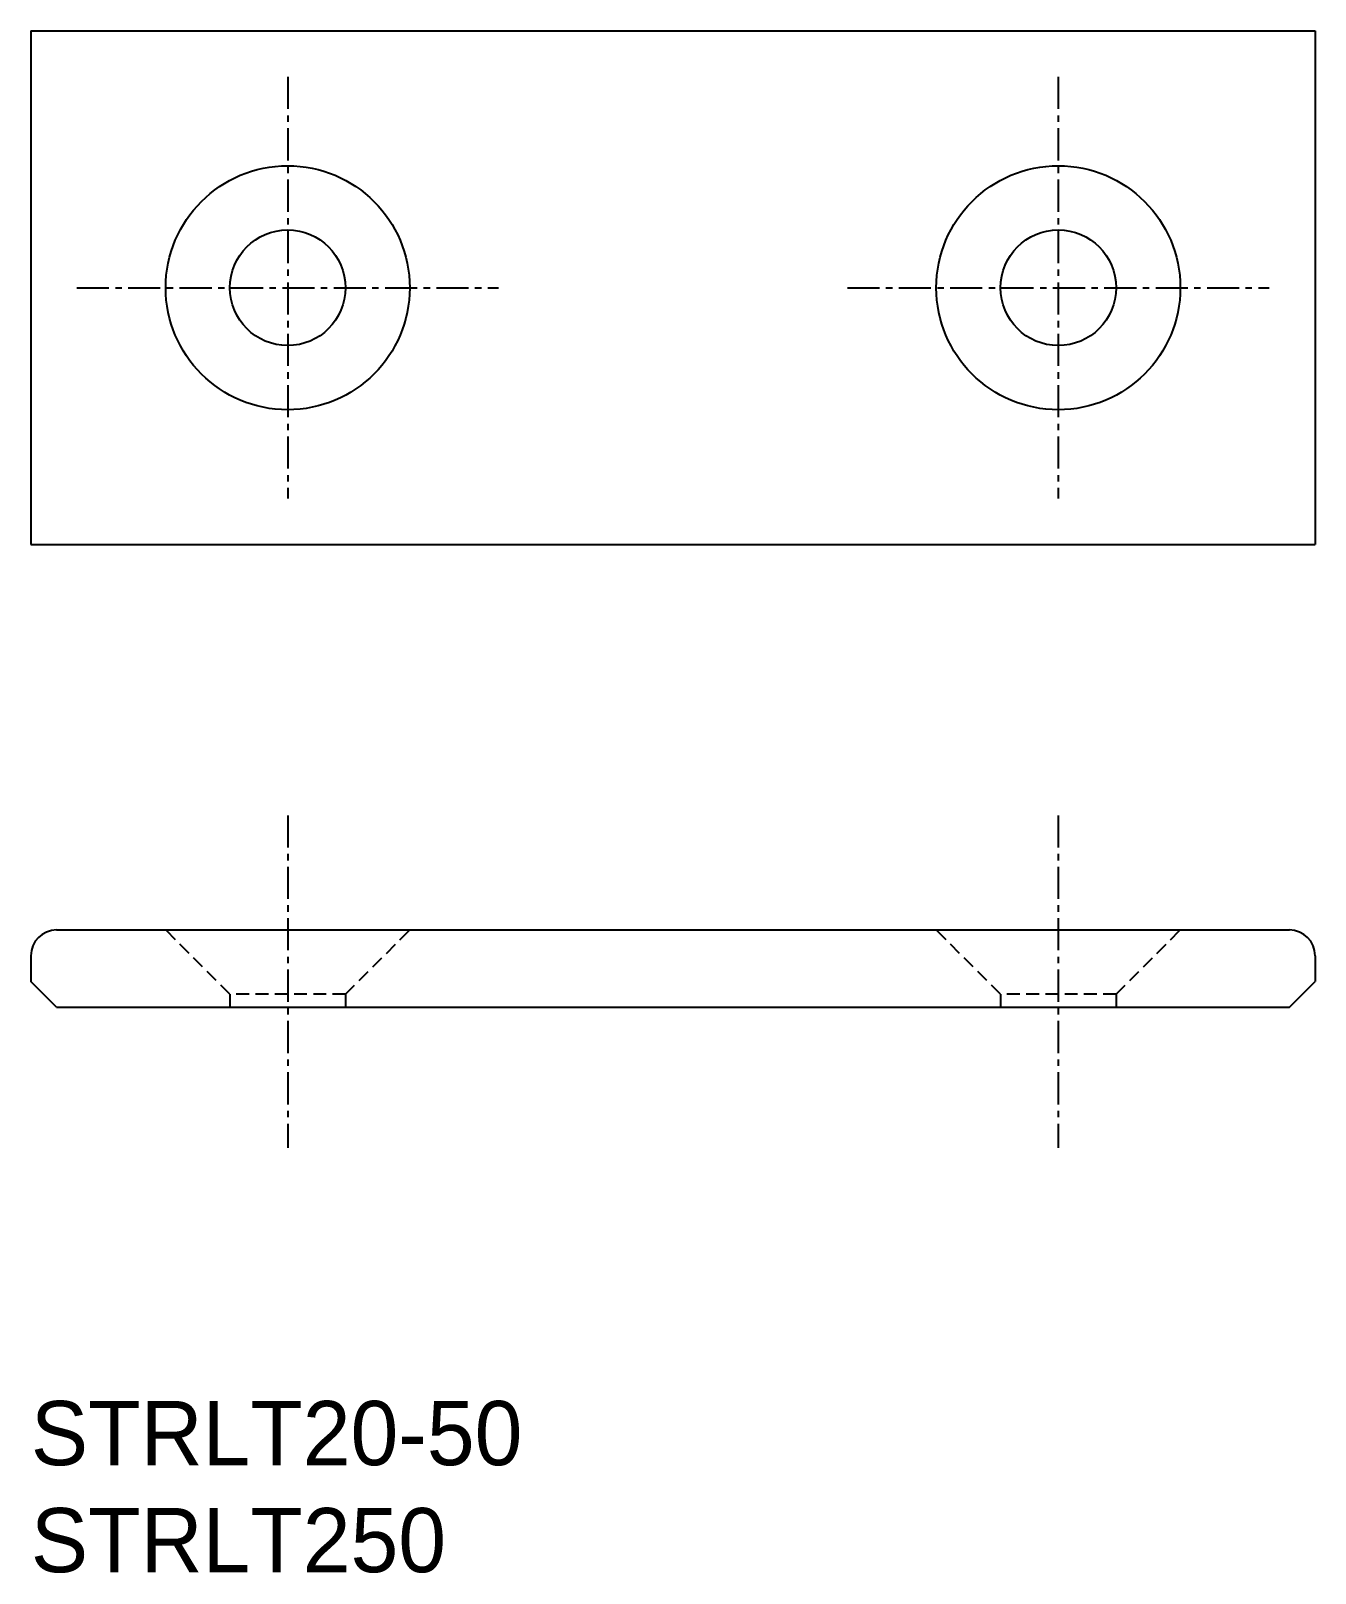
# Model space of a CAD drawing. Extents: x 10 to 60, y 10 to 70.
import ezdxf

# ---------------------------------------------------------------- set-up
doc = ezdxf.new("R2010")
doc.units = 0
doc.linetypes.add('CENTER', pattern=[2, 1.25, -0.25, 0.25, -0.25])
doc.linetypes.add('DASHED', pattern=[0.75, 0.5, -0.25])
doc.layers.get('0').update_dxf_attribs({"linetype": 'CONTINUOUS'})
doc.layers.add('CENTER', color=1, linetype='CENTER')

msp = doc.modelspace()

# ---------------------------------------------------------------- linework, layer by layer
at = {"color": 7, "linetype": 'CONTINUOUS'}
for p, q in [((10, 70), (60, 70)), ((10, 70), (10, 50)), ((60, 70), (60, 50)), ((10, 50), (60, 50)), ((11, 35), (59, 35)), ((10, 34), (10, 33)), ((60, 34), (60, 33)), ((11, 32), (10, 33)), ((59, 32), (60, 33)), ((11, 32), (59, 32))]:
    msp.add_line(p, q, dxfattribs=at)
at = {"color": 3, "linetype": 'DASHED'}
for p, q in [((17.75, 32.5), (15.25, 35)), ((22.25, 32.5), (24.75, 35)), ((47.75, 32.5), (45.25, 35)), ((52.25, 32.5), (54.75, 35)), ((22.25, 32.5), (17.75, 32.5)), ((17.75, 32.5), (17.75, 32)), ((22.25, 32.5), (22.25, 32)), ((52.25, 32.5), (47.75, 32.5)), ((47.75, 32.5), (47.75, 32)), ((52.25, 32.5), (52.25, 32))]:
    msp.add_line(p, q, dxfattribs=at)
at = {"color": 7, "linetype": 'CONTINUOUS'}
for centre, radius in [((20, 60), 4.75), ((50, 60), 4.75), ((20, 60), 2.25), ((50, 60), 2.25)]:
    msp.add_circle(centre, radius, dxfattribs=at)
for centre, start, end in [((11, 34), 90, 180), ((59, 34), 0, 90)]:
    msp.add_arc(centre, 1, start, end, dxfattribs=at)
at = {"layer": 'CENTER', "color": 1, "linetype": 'CENTER'}
for p, q in [((20, 68.209), (20, 51.791)), ((50, 68.209), (50, 51.791)), ((11.791, 60), (28.209, 60)), ((41.791, 60), (58.209, 60)), ((20, 39.46), (20, 26.521)), ((50, 39.46), (50, 26.521))]:
    msp.add_line(p, q, dxfattribs=at)

# ---------------------------------------------------------------- texts
at = {"color": 7, "linetype": 'CONTINUOUS'}
for s, p in [('STRLT20-50', (10, 14.167)), ('STRLT250', (10, 10))]:
    msp.add_text(s, height=2.5, dxfattribs=at).set_placement(p)

doc.saveas('drawing.dxf')
